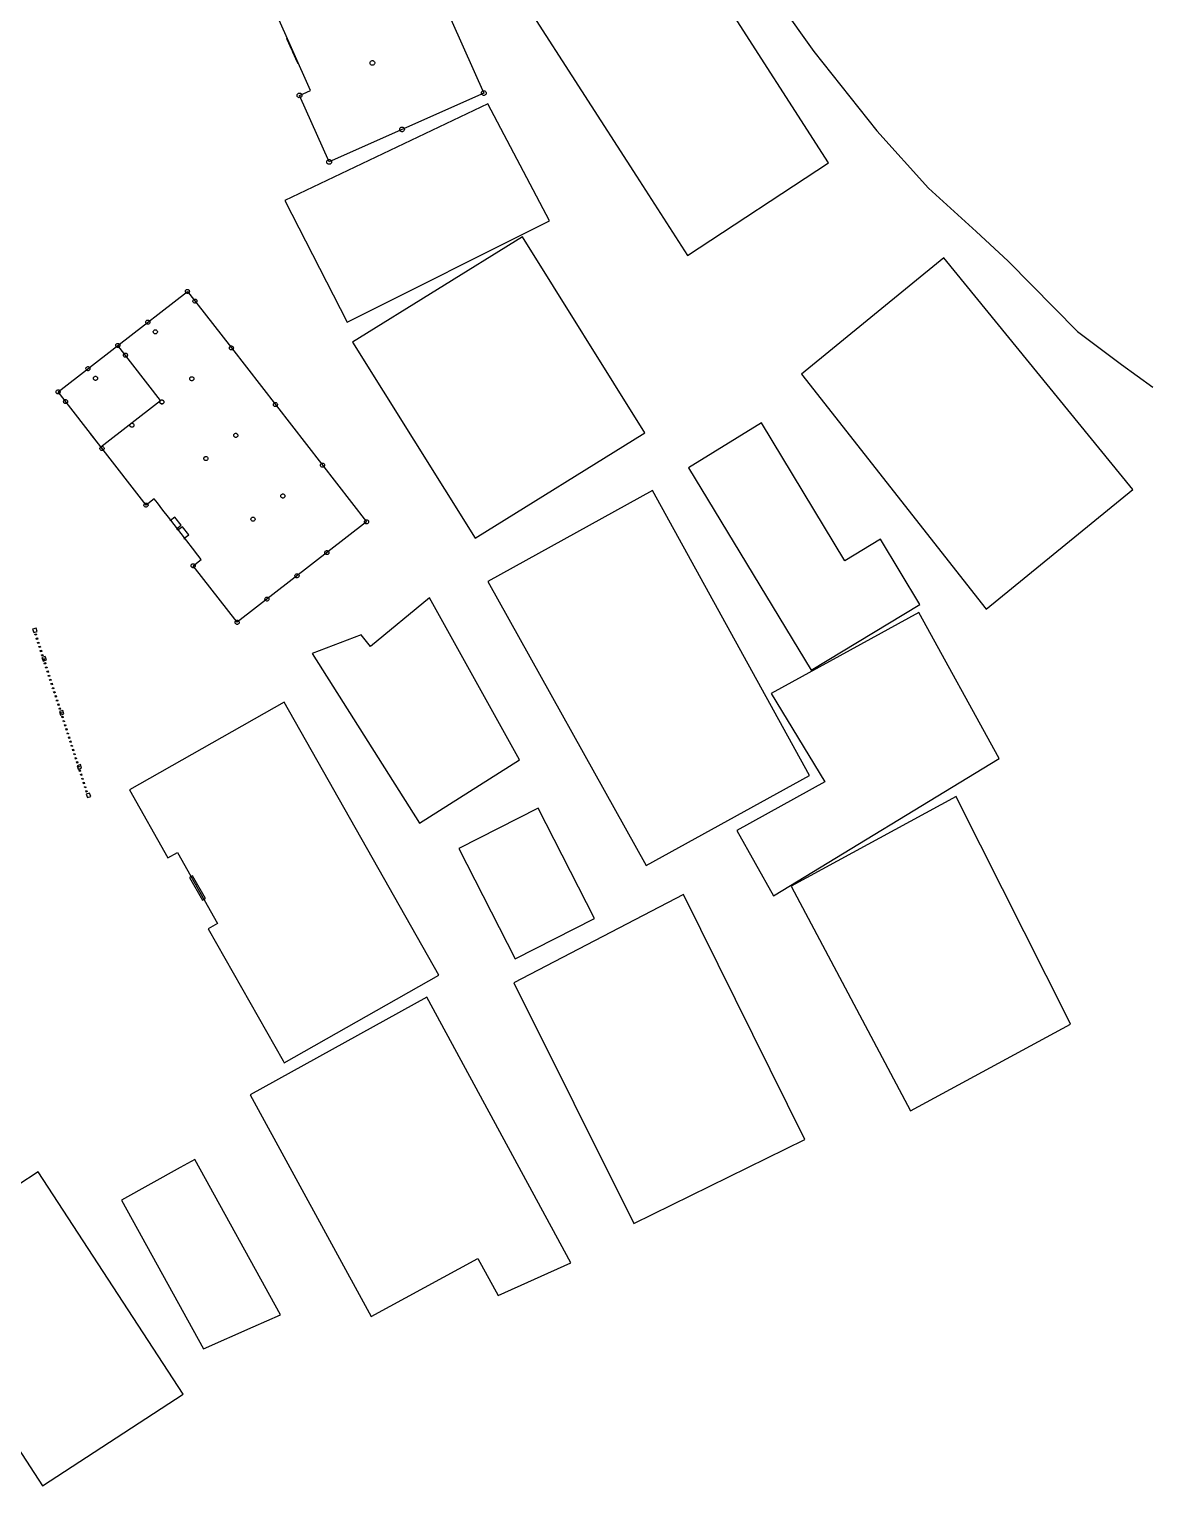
# Model space of a CAD drawing. Extents: x -42864 to 135053, y -26898 to 95700.
# Drawn here: x 17981 to 64616, y -16665 to 43804 of the extents above; entities that cross this region are included whole.
import ezdxf

# ---------------------------------------------------------------- set-up
doc = ezdxf.new("R2010")
doc.units = 0
doc.layers.add('SECTIONCUTEDGES', color=7, linetype='CONTINUOUS')

msp = doc.modelspace()

# ---------------------------------------------------------------- linework, layer by layer
at = {"layer": 'SECTIONCUTEDGES'}
for p, q in [((51157, 38252), (43082, 50802)), ((51157, 38252), (43082, 50802)), ((34152, 47203), (36849, 41151)), ((38624, 44790), (43188, 37697)), ((38624, 44790), (43188, 37697)), ((49131, 44855), (50551, 42875)), ((49131, 44855), (50551, 42875)), ((29660, 41259), (28194, 44549)), ((28694, 43378), (28674, 43422)), ((28889, 42940), (28694, 43378)), ((28909, 42896), (28889, 42940)), ((28928, 42852), (28909, 42896)), ((29124, 42413), (28928, 42852)), ((29143, 42370), (29124, 42413)), ((32127, 42411), (32134, 42436)), ((32127, 42411), (32134, 42436)), ((32128, 42386), (32127, 42411)), ((32128, 42386), (32127, 42411)), ((32135, 42362), (32128, 42386)), ((32135, 42362), (32128, 42386)), ((32134, 42436), (32147, 42458)), ((32134, 42436), (32147, 42458)), ((32148, 42341), (32135, 42362)), ((32148, 42341), (32135, 42362)), ((32147, 42458), (32165, 42477)), ((32147, 42458), (32165, 42477)), ((32166, 42324), (32148, 42341)), ((32166, 42324), (32148, 42341)), ((32165, 42477), (32187, 42491)), ((32165, 42477), (32187, 42491)), ((32187, 42491), (32212, 42498)), ((32187, 42491), (32212, 42498)), ((32212, 42498), (32238, 42499)), ((32212, 42498), (32238, 42499)), ((32238, 42499), (32263, 42494)), ((32238, 42499), (32263, 42494)), ((32263, 42494), (32286, 42482)), ((32263, 42494), (32286, 42482)), ((32288, 42329), (32265, 42315)), ((32288, 42329), (32265, 42315)), ((32286, 42482), (32305, 42465)), ((32286, 42482), (32305, 42465)), ((32306, 42347), (32288, 42329)), ((32306, 42347), (32288, 42329)), ((32305, 42465), (32318, 42444)), ((32305, 42465), (32318, 42444)), ((32319, 42370), (32306, 42347)), ((32319, 42370), (32306, 42347)), ((32318, 42444), (32325, 42420)), ((32318, 42444), (32325, 42420)), ((32325, 42394), (32319, 42370)), ((32325, 42394), (32319, 42370)), ((32325, 42420), (32325, 42394)), ((32325, 42420), (32325, 42394)), ((50551, 42875), (53162, 39584)), ((50551, 42875), (53162, 39584)), ((32189, 42312), (32166, 42324)), ((32189, 42312), (32166, 42324)), ((32214, 42306), (32189, 42312)), ((32214, 42306), (32189, 42312)), ((32240, 42308), (32214, 42306)), ((32240, 42308), (32214, 42306)), ((32265, 42315), (32240, 42308)), ((32265, 42315), (32240, 42308)), ((29122, 41111), (29140, 41129)), ((29122, 41111), (29140, 41129)), ((29140, 41129), (29162, 41143)), ((29140, 41129), (29162, 41143)), ((29162, 41143), (29187, 41151)), ((29162, 41143), (29187, 41151)), ((29187, 41151), (29213, 41152)), ((29187, 41151), (29213, 41152)), ((29201, 41055), (29660, 41259)), ((29213, 41152), (29238, 41146)), ((29213, 41152), (29238, 41146)), ((29238, 41146), (29261, 41134)), ((29238, 41146), (29261, 41134)), ((29261, 41134), (29280, 41117)), ((29261, 41134), (29280, 41117)), ((36849, 41151), (30432, 38292)), ((36750, 41159), (36756, 41184)), ((36750, 41159), (36756, 41184)), ((36750, 41134), (36750, 41159)), ((36750, 41134), (36750, 41159)), ((36757, 41110), (36750, 41134)), ((36757, 41110), (36750, 41134)), ((36756, 41184), (36769, 41206)), ((36756, 41184), (36769, 41206)), ((36769, 41206), (36787, 41225)), ((36769, 41206), (36787, 41225)), ((36787, 41225), (36810, 41239)), ((36787, 41225), (36810, 41239)), ((36810, 41239), (36835, 41246)), ((36810, 41239), (36835, 41246)), ((36835, 41246), (36861, 41247)), ((36835, 41246), (36861, 41247)), ((36861, 41247), (36886, 41242)), ((36861, 41247), (36886, 41242)), ((36886, 41242), (36908, 41230)), ((36886, 41242), (36908, 41230)), ((36908, 41230), (36927, 41213)), ((36908, 41230), (36927, 41213)), ((36927, 41213), (36940, 41192)), ((36927, 41213), (36940, 41192)), ((36940, 41192), (36947, 41168)), ((36940, 41192), (36947, 41168)), ((36948, 41142), (36941, 41118)), ((36948, 41142), (36941, 41118)), ((36947, 41168), (36948, 41142)), ((36947, 41168), (36948, 41142)), ((37015, 40705), (28597, 36687)), ((37015, 40705), (28597, 36687)), ((29102, 41064), (29109, 41088)), ((29102, 41064), (29109, 41088)), ((29103, 41038), (29102, 41064)), ((29103, 41038), (29102, 41064)), ((29110, 41014), (29103, 41038)), ((29110, 41014), (29103, 41038)), ((29109, 41088), (29122, 41111)), ((29109, 41088), (29122, 41111)), ((29123, 40993), (29110, 41014)), ((29123, 40993), (29110, 41014)), ((29141, 40976), (29123, 40993)), ((29141, 40976), (29123, 40993)), ((29164, 40964), (29141, 40976)), ((29164, 40964), (29141, 40976)), ((29189, 40959), (29164, 40964)), ((29189, 40959), (29164, 40964)), ((29215, 40960), (29189, 40959)), ((29215, 40960), (29189, 40959)), ((30432, 38292), (29201, 41055)), ((29240, 40968), (29215, 40960)), ((29240, 40968), (29215, 40960)), ((29263, 40981), (29240, 40968)), ((29263, 40981), (29240, 40968)), ((29281, 41000), (29263, 40981)), ((29281, 41000), (29263, 40981)), ((29280, 41117), (29293, 41096)), ((29280, 41117), (29293, 41096)), ((29294, 41022), (29281, 41000)), ((29294, 41022), (29281, 41000)), ((29293, 41096), (29300, 41072)), ((29293, 41096), (29300, 41072)), ((29300, 41047), (29294, 41022)), ((29300, 41047), (29294, 41022)), ((29300, 41072), (29300, 41047)), ((29300, 41072), (29300, 41047)), ((36770, 41089), (36757, 41110)), ((36770, 41089), (36757, 41110)), ((36789, 41072), (36770, 41089)), ((36789, 41072), (36770, 41089)), ((36811, 41060), (36789, 41072)), ((36811, 41060), (36789, 41072)), ((36837, 41054), (36811, 41060)), ((36837, 41054), (36811, 41060)), ((36863, 41056), (36837, 41054)), ((36863, 41056), (36837, 41054)), ((36888, 41063), (36863, 41056)), ((36888, 41063), (36863, 41056)), ((36910, 41077), (36888, 41063)), ((36910, 41077), (36888, 41063)), ((36928, 41095), (36910, 41077)), ((36928, 41095), (36910, 41077)), ((36941, 41118), (36928, 41095)), ((36941, 41118), (36928, 41095)), ((39575, 35840), (37015, 40705)), ((39575, 35840), (37015, 40705)), ((33358, 39648), (33365, 39673)), ((33358, 39648), (33365, 39673)), ((33358, 39623), (33358, 39648)), ((33358, 39623), (33358, 39648)), ((33365, 39599), (33358, 39623)), ((33365, 39599), (33358, 39623)), ((33365, 39673), (33377, 39695)), ((33365, 39673), (33377, 39695)), ((33379, 39578), (33365, 39599)), ((33379, 39578), (33365, 39599)), ((33377, 39695), (33396, 39714)), ((33377, 39695), (33396, 39714)), ((33397, 39561), (33379, 39578)), ((33397, 39561), (33379, 39578)), ((33396, 39714), (33418, 39728)), ((33396, 39714), (33418, 39728)), ((33420, 39549), (33397, 39561)), ((33420, 39549), (33397, 39561)), ((33418, 39728), (33443, 39735)), ((33418, 39728), (33443, 39735)), ((33445, 39544), (33420, 39549)), ((33445, 39544), (33420, 39549)), ((33443, 39735), (33469, 39736)), ((33443, 39735), (33469, 39736)), ((33471, 39545), (33445, 39544)), ((33471, 39545), (33445, 39544)), ((33469, 39736), (33494, 39731)), ((33469, 39736), (33494, 39731)), ((33496, 39552), (33471, 39545)), ((33496, 39552), (33471, 39545)), ((33494, 39731), (33517, 39719)), ((33494, 39731), (33517, 39719)), ((33519, 39566), (33496, 39552)), ((33519, 39566), (33496, 39552)), ((33517, 39719), (33535, 39702)), ((33517, 39719), (33535, 39702)), ((33537, 39584), (33519, 39566)), ((33537, 39584), (33519, 39566)), ((33535, 39702), (33549, 39681)), ((33535, 39702), (33549, 39681)), ((33550, 39607), (33537, 39584)), ((33550, 39607), (33537, 39584)), ((33549, 39681), (33556, 39657)), ((33549, 39681), (33556, 39657)), ((33556, 39631), (33550, 39607)), ((33556, 39631), (33550, 39607)), ((33556, 39657), (33556, 39631)), ((33556, 39657), (33556, 39631)), ((53162, 39584), (55312, 37209)), ((53162, 39584), (55312, 37209)), ((30333, 38301), (30340, 38325)), ((30333, 38301), (30340, 38325)), ((30333, 38276), (30333, 38301)), ((30333, 38276), (30333, 38301)), ((30340, 38251), (30333, 38276)), ((30340, 38251), (30333, 38276)), ((30340, 38325), (30352, 38348)), ((30340, 38325), (30352, 38348)), ((30354, 38230), (30340, 38251)), ((30354, 38230), (30340, 38251)), ((30352, 38348), (30371, 38366)), ((30352, 38348), (30371, 38366)), ((30372, 38213), (30354, 38230)), ((30372, 38213), (30354, 38230)), ((30371, 38366), (30393, 38380)), ((30371, 38366), (30393, 38380)), ((30395, 38201), (30372, 38213)), ((30395, 38201), (30372, 38213)), ((30393, 38380), (30418, 38388)), ((30393, 38380), (30418, 38388)), ((30420, 38196), (30395, 38201)), ((30420, 38196), (30395, 38201)), ((30418, 38388), (30444, 38389)), ((30418, 38388), (30444, 38389)), ((30446, 38197), (30420, 38196)), ((30446, 38197), (30420, 38196)), ((30444, 38389), (30469, 38383)), ((30444, 38389), (30469, 38383)), ((30471, 38205), (30446, 38197)), ((30471, 38205), (30446, 38197)), ((30469, 38383), (30492, 38372)), ((30469, 38383), (30492, 38372)), ((30494, 38218), (30471, 38205)), ((30494, 38218), (30471, 38205)), ((30492, 38372), (30511, 38354)), ((30492, 38372), (30511, 38354)), ((30512, 38237), (30494, 38218)), ((30512, 38237), (30494, 38218)), ((30511, 38354), (30524, 38333)), ((30511, 38354), (30524, 38333)), ((30525, 38259), (30512, 38237)), ((30525, 38259), (30512, 38237)), ((30524, 38333), (30531, 38309)), ((30524, 38333), (30531, 38309)), ((30531, 38284), (30525, 38259)), ((30531, 38284), (30525, 38259)), ((30531, 38309), (30531, 38284)), ((30531, 38309), (30531, 38284)), ((45305, 34406), (51157, 38252)), ((45305, 34406), (51157, 38252)), ((43188, 37697), (45305, 34406)), ((43188, 37697), (45305, 34406)), ((55312, 37209), (57281, 35400)), ((55312, 37209), (57281, 35400)), ((28597, 36687), (31178, 31643)), ((28597, 36687), (31178, 31643)), ((31178, 31643), (39575, 35840)), ((31178, 31643), (39575, 35840)), ((38456, 35184), (31403, 30810)), ((38456, 35184), (31403, 30810)), ((43539, 27043), (38456, 35184)), ((43539, 27043), (38456, 35184)), ((57281, 35400), (58618, 34171)), ((57281, 35400), (58618, 34171)), ((55944, 34308), (50033, 29483)), ((55944, 34308), (50033, 29483)), ((63790, 24697), (55944, 34308)), ((63790, 24697), (55944, 34308)), ((58618, 34171), (61485, 31258)), ((58618, 34171), (61485, 31258)), ((21663, 30676), (24550, 32918)), ((24465, 32929), (24471, 32950)), ((24465, 32907), (24465, 32929)), ((24471, 32885), (24465, 32907)), ((24471, 32950), (24482, 32969)), ((24482, 32866), (24471, 32885)), ((24482, 32969), (24497, 32985)), ((24498, 32850), (24482, 32866)), ((24497, 32985), (24517, 32996)), ((24517, 32839), (24498, 32850)), ((24517, 32996), (24538, 33002)), ((24539, 32834), (24517, 32839)), ((24538, 33002), (24560, 33003)), ((24561, 32834), (24539, 32834)), ((24550, 32918), (26375, 30569)), ((24560, 33003), (24582, 32997)), ((24583, 32840), (24561, 32834)), ((24582, 32997), (24601, 32986)), ((24602, 32851), (24583, 32840)), ((24601, 32986), (24617, 32970)), ((24617, 32867), (24602, 32851)), ((24617, 32970), (24628, 32951)), ((24628, 32886), (24617, 32867)), ((24628, 32951), (24634, 32930)), ((24634, 32908), (24628, 32886)), ((24634, 32930), (24634, 32908)), ((24778, 32526), (24784, 32547)), ((24778, 32504), (24778, 32526)), ((24784, 32482), (24778, 32504)), ((24784, 32547), (24795, 32567)), ((24795, 32463), (24784, 32482)), ((24795, 32567), (24810, 32583)), ((24811, 32448), (24795, 32463)), ((24810, 32583), (24829, 32594)), ((24830, 32437), (24811, 32448)), ((24829, 32594), (24851, 32600)), ((24852, 32431), (24830, 32437)), ((24851, 32600), (24873, 32600)), ((24874, 32431), (24852, 32431)), ((24873, 32600), (24894, 32594)), ((24895, 32437), (24874, 32431)), ((24894, 32594), (24914, 32583)), ((24915, 32448), (24895, 32437)), ((24914, 32583), (24930, 32568)), ((24930, 32464), (24915, 32448)), ((24930, 32568), (24941, 32548)), ((24941, 32483), (24930, 32464)), ((24941, 32548), (24947, 32527)), ((24947, 32505), (24941, 32483)), ((24947, 32527), (24947, 32505)), ((22821, 31651), (22826, 31672)), ((22821, 31629), (22821, 31651)), ((22827, 31607), (22821, 31629)), ((22826, 31672), (22837, 31692)), ((22838, 31588), (22827, 31607)), ((22837, 31692), (22853, 31708)), ((22854, 31573), (22838, 31588)), ((22853, 31708), (22872, 31719)), ((22873, 31562), (22854, 31573)), ((22872, 31719), (22893, 31725)), ((22895, 31556), (22873, 31562)), ((22893, 31725), (22916, 31725)), ((22917, 31556), (22895, 31556)), ((22916, 31725), (22937, 31719)), ((22938, 31562), (22917, 31556)), ((22937, 31719), (22956, 31708)), ((22957, 31573), (22938, 31562)), ((22956, 31708), (22972, 31693)), ((22973, 31589), (22957, 31573)), ((22972, 31693), (22983, 31673)), ((22984, 31608), (22973, 31589)), ((22983, 31673), (22989, 31652)), ((22989, 31630), (22984, 31608)), ((22989, 31652), (22989, 31630)), ((23134, 31248), (23139, 31270)), ((23134, 31226), (23134, 31248)), ((23140, 31205), (23134, 31226)), ((23139, 31270), (23150, 31289)), ((23151, 31186), (23140, 31205)), ((23150, 31289), (23166, 31305)), ((23167, 31170), (23151, 31186)), ((23166, 31305), (23185, 31316)), ((23186, 31159), (23167, 31170)), ((23185, 31316), (23206, 31322)), ((23207, 31153), (23186, 31159)), ((23206, 31322), (23229, 31322)), ((23230, 31153), (23207, 31153)), ((23229, 31322), (23250, 31316)), ((23251, 31159), (23230, 31153)), ((23250, 31316), (23269, 31305)), ((23270, 31171), (23251, 31159)), ((23269, 31305), (23285, 31290)), ((23286, 31186), (23270, 31171)), ((23285, 31290), (23296, 31271)), ((23297, 31206), (23286, 31186)), ((23296, 31271), (23302, 31249)), ((23302, 31227), (23297, 31206)), ((23302, 31249), (23302, 31227)), ((61485, 31258), (63316, 29885)), ((61485, 31258), (63316, 29885)), ((19180, 28746), (21663, 30676)), ((21579, 30686), (21585, 30708)), ((21579, 30664), (21579, 30686)), ((21585, 30643), (21579, 30664)), ((21585, 30708), (21596, 30727)), ((21596, 30623), (21585, 30643)), ((21596, 30727), (21611, 30743)), ((21612, 30608), (21596, 30623)), ((21611, 30743), (21630, 30754)), ((21631, 30597), (21612, 30608)), ((21630, 30754), (21652, 30760)), ((21653, 30591), (21631, 30597)), ((21652, 30760), (21674, 30760)), ((21675, 30591), (21653, 30591)), ((23437, 28393), (21663, 30676)), ((21674, 30760), (21695, 30754)), ((21696, 30597), (21675, 30591)), ((21695, 30754), (21715, 30743)), ((21716, 30608), (21696, 30597)), ((21715, 30743), (21731, 30728)), ((21731, 30624), (21716, 30608)), ((21731, 30728), (21742, 30709)), ((21742, 30644), (21731, 30624)), ((21742, 30709), (21748, 30687)), ((21748, 30665), (21742, 30644)), ((21748, 30687), (21748, 30665)), ((21892, 30283), (21898, 30305)), ((21892, 30261), (21892, 30283)), ((21898, 30240), (21892, 30261)), ((21898, 30305), (21909, 30324)), ((21909, 30221), (21898, 30240)), ((21909, 30324), (21924, 30340)), ((21924, 30340), (21943, 30351)), ((21943, 30351), (21965, 30357)), ((21965, 30357), (21987, 30357)), ((21987, 30357), (22008, 30352)), ((22008, 30352), (22028, 30341)), ((22028, 30341), (22043, 30325)), ((22043, 30325), (22055, 30306)), ((22055, 30241), (22044, 30222)), ((22055, 30306), (22061, 30284)), ((22061, 30262), (22055, 30241)), ((22061, 30284), (22061, 30262)), ((26291, 30580), (26296, 30601)), ((26291, 30580), (26296, 30601)), ((26291, 30557), (26291, 30580)), ((26291, 30557), (26291, 30580)), ((26297, 30536), (26291, 30557)), ((26297, 30536), (26291, 30557)), ((26296, 30601), (26307, 30620)), ((26296, 30601), (26307, 30620)), ((26308, 30517), (26297, 30536)), ((26308, 30517), (26297, 30536)), ((26307, 30620), (26323, 30636)), ((26307, 30620), (26323, 30636)), ((26324, 30501), (26308, 30517)), ((26324, 30501), (26308, 30517)), ((26323, 30636), (26342, 30647)), ((26323, 30636), (26342, 30647)), ((26343, 30490), (26324, 30501)), ((26343, 30490), (26324, 30501)), ((26342, 30647), (26363, 30653)), ((26342, 30647), (26363, 30653)), ((26364, 30485), (26343, 30490)), ((26364, 30485), (26343, 30490)), ((26363, 30653), (26385, 30653)), ((26363, 30653), (26385, 30653)), ((26386, 30485), (26364, 30485)), ((26386, 30485), (26364, 30485)), ((26375, 30569), (31981, 23354)), ((26385, 30653), (26407, 30648)), ((26385, 30653), (26407, 30648)), ((26408, 30491), (26386, 30485)), ((26408, 30491), (26386, 30485)), ((26407, 30648), (26426, 30637)), ((26407, 30648), (26426, 30637)), ((26427, 30502), (26408, 30491)), ((26427, 30502), (26408, 30491)), ((26426, 30637), (26442, 30621)), ((26426, 30637), (26442, 30621)), ((26443, 30518), (26427, 30502)), ((26443, 30518), (26427, 30502)), ((26442, 30621), (26453, 30602)), ((26442, 30621), (26453, 30602)), ((26454, 30537), (26443, 30518)), ((26454, 30537), (26443, 30518)), ((26453, 30602), (26459, 30581)), ((26453, 30602), (26459, 30581)), ((26459, 30558), (26454, 30537)), ((26459, 30558), (26454, 30537)), ((26459, 30581), (26459, 30558)), ((26459, 30581), (26459, 30558)), ((31403, 30810), (36486, 22669)), ((31403, 30810), (36486, 22669)), ((20337, 29721), (20343, 29743)), ((20337, 29699), (20337, 29721)), ((20343, 29678), (20337, 29699)), ((20343, 29743), (20354, 29762)), ((20355, 29659), (20343, 29678)), ((20354, 29762), (20370, 29778)), ((20370, 29643), (20355, 29659)), ((20370, 29778), (20389, 29789)), ((20390, 29632), (20370, 29643)), ((20389, 29789), (20410, 29795)), ((20411, 29626), (20390, 29632)), ((20410, 29795), (20432, 29795)), ((20432, 29795), (20454, 29789)), ((20455, 29632), (20433, 29627)), ((20454, 29789), (20473, 29778)), ((20474, 29644), (20455, 29632)), ((20473, 29778), (20489, 29763)), ((20489, 29659), (20474, 29644)), ((20489, 29763), (20500, 29744)), ((20500, 29679), (20489, 29659)), ((20500, 29744), (20506, 29722)), ((20506, 29700), (20500, 29679)), ((20506, 29722), (20506, 29700)), ((21925, 30205), (21909, 30221)), ((21944, 30194), (21925, 30205)), ((21966, 30188), (21944, 30194)), ((21988, 30189), (21966, 30188)), ((22009, 30195), (21988, 30189)), ((22028, 30206), (22009, 30195)), ((22044, 30222), (22028, 30206)), ((63316, 29885), (64616, 28942)), ((63316, 29885), (64616, 28942)), ((20433, 29627), (20411, 29626)), ((20650, 29319), (20656, 29340)), ((20650, 29296), (20650, 29319)), ((20656, 29275), (20650, 29296)), ((20656, 29340), (20667, 29359)), ((20667, 29256), (20656, 29275)), ((20667, 29359), (20682, 29375)), ((20683, 29240), (20667, 29256)), ((20682, 29375), (20702, 29386)), ((20703, 29229), (20683, 29240)), ((20702, 29386), (20723, 29392)), ((20724, 29224), (20703, 29229)), ((20723, 29392), (20745, 29392)), ((20746, 29224), (20724, 29224)), ((20745, 29392), (20767, 29387)), ((20768, 29230), (20746, 29224)), ((20767, 29387), (20786, 29376)), ((20787, 29241), (20768, 29230)), ((20786, 29376), (20802, 29360)), ((20802, 29257), (20787, 29241)), ((20802, 29360), (20813, 29341)), ((20813, 29276), (20802, 29257)), ((20813, 29341), (20819, 29320)), ((20819, 29297), (20813, 29276)), ((20819, 29320), (20819, 29297)), ((24646, 29302), (24652, 29323)), ((24646, 29302), (24652, 29323)), ((24646, 29280), (24646, 29302)), ((24646, 29280), (24646, 29302)), ((24652, 29258), (24646, 29280)), ((24652, 29258), (24646, 29280)), ((24652, 29323), (24663, 29343)), ((24652, 29323), (24663, 29343)), ((24663, 29239), (24652, 29258)), ((24663, 29239), (24652, 29258)), ((24663, 29343), (24678, 29358)), ((24663, 29343), (24678, 29358)), ((24679, 29223), (24663, 29239)), ((24679, 29223), (24663, 29239)), ((24678, 29358), (24697, 29370)), ((24678, 29358), (24697, 29370)), ((24698, 29212), (24679, 29223)), ((24698, 29212), (24679, 29223)), ((24697, 29370), (24719, 29375)), ((24697, 29370), (24719, 29375)), ((24720, 29207), (24698, 29212)), ((24720, 29207), (24698, 29212)), ((24719, 29375), (24741, 29376)), ((24719, 29375), (24741, 29376)), ((24742, 29207), (24720, 29207)), ((24742, 29207), (24720, 29207)), ((24741, 29376), (24763, 29370)), ((24741, 29376), (24763, 29370)), ((24763, 29213), (24742, 29207)), ((24763, 29213), (24742, 29207)), ((24763, 29370), (24782, 29359)), ((24763, 29370), (24782, 29359)), ((24783, 29224), (24763, 29213)), ((24783, 29224), (24763, 29213)), ((24782, 29359), (24798, 29343)), ((24782, 29359), (24798, 29343)), ((24798, 29240), (24783, 29224)), ((24798, 29240), (24783, 29224)), ((24798, 29343), (24809, 29324)), ((24798, 29343), (24809, 29324)), ((24809, 29259), (24798, 29240)), ((24809, 29259), (24798, 29240)), ((24809, 29324), (24815, 29303)), ((24809, 29324), (24815, 29303)), ((24815, 29281), (24809, 29259)), ((24815, 29281), (24809, 29259)), ((24815, 29303), (24815, 29281)), ((24815, 29303), (24815, 29281)), ((50033, 29483), (57695, 19722)), ((50033, 29483), (57695, 19722)), ((19096, 28756), (19101, 28778)), ((19096, 28734), (19096, 28756)), ((19102, 28713), (19096, 28734)), ((19101, 28778), (19112, 28797)), ((19113, 28694), (19102, 28713)), ((19112, 28797), (19128, 28813)), ((19129, 28678), (19113, 28694)), ((19128, 28813), (19147, 28824)), ((19148, 28667), (19129, 28678)), ((19147, 28824), (19168, 28830)), ((19169, 28662), (19148, 28667)), ((19168, 28830), (19191, 28830)), ((19192, 28662), (19169, 28662)), ((20953, 26464), (19180, 28746)), ((19191, 28830), (19212, 28825)), ((19213, 28668), (19192, 28662)), ((19212, 28825), (19231, 28814)), ((19232, 28679), (19213, 28668)), ((19231, 28814), (19247, 28798)), ((19248, 28695), (19232, 28679)), ((19247, 28798), (19258, 28779)), ((19259, 28714), (19248, 28695)), ((19258, 28779), (19264, 28757)), ((19264, 28735), (19259, 28714)), ((19264, 28757), (19264, 28735)), ((19441, 28410), (19460, 28421)), ((19460, 28421), (19481, 28427)), ((19481, 28427), (19503, 28427)), ((19503, 28427), (19525, 28422)), ((19525, 28422), (19544, 28411)), ((19409, 28354), (19414, 28375)), ((19409, 28332), (19409, 28354)), ((19415, 28310), (19409, 28332)), ((19414, 28375), (19425, 28394)), ((19426, 28291), (19415, 28310)), ((19425, 28394), (19441, 28410)), ((19442, 28275), (19426, 28291)), ((19461, 28264), (19442, 28275)), ((19482, 28259), (19461, 28264)), ((19504, 28259), (19482, 28259)), ((19526, 28265), (19504, 28259)), ((19545, 28276), (19526, 28265)), ((19544, 28411), (19560, 28395)), ((19561, 28292), (19545, 28276)), ((19560, 28395), (19571, 28376)), ((19572, 28311), (19561, 28292)), ((19571, 28376), (19577, 28355)), ((19577, 28333), (19572, 28311)), ((19577, 28355), (19577, 28333)), ((20953, 26464), (23437, 28393)), ((23404, 28337), (23410, 28358)), ((23405, 28315), (23404, 28337)), ((23410, 28293), (23405, 28315)), ((23407, 28339), (23412, 28360)), ((23407, 28317), (23407, 28339)), ((23413, 28295), (23407, 28317)), ((23410, 28358), (23421, 28378)), ((23422, 28274), (23410, 28293)), ((23412, 28360), (23423, 28379)), ((23424, 28276), (23413, 28295)), ((23421, 28378), (23437, 28393)), ((23437, 28259), (23422, 28274)), ((23423, 28379), (23439, 28395)), ((23440, 28260), (23424, 28276)), ((23437, 28393), (23456, 28405)), ((23457, 28248), (23437, 28259)), ((23439, 28395), (23458, 28406)), ((23459, 28249), (23440, 28260)), ((23456, 28405), (23477, 28411)), ((23478, 28242), (23457, 28248)), ((23458, 28406), (23479, 28412)), ((23480, 28244), (23459, 28249)), ((23477, 28411), (23499, 28411)), ((23500, 28242), (23478, 28242)), ((23479, 28412), (23502, 28412)), ((23503, 28244), (23480, 28244)), ((23499, 28411), (23521, 28405)), ((23522, 28248), (23500, 28242)), ((23502, 28412), (23523, 28407)), ((23524, 28250), (23503, 28244)), ((23521, 28405), (23540, 28394)), ((23541, 28259), (23522, 28248)), ((23523, 28407), (23542, 28396)), ((23543, 28261), (23524, 28250)), ((23540, 28394), (23556, 28379)), ((23557, 28275), (23541, 28259)), ((23542, 28396), (23558, 28380)), ((23559, 28277), (23543, 28261)), ((23556, 28379), (23567, 28359)), ((23567, 28294), (23557, 28275)), ((23558, 28380), (23569, 28361)), ((23570, 28296), (23559, 28277)), ((23567, 28359), (23573, 28338)), ((23573, 28316), (23567, 28294)), ((23569, 28361), (23575, 28340)), ((23575, 28318), (23570, 28296)), ((23573, 28338), (23573, 28316)), ((23575, 28340), (23575, 28318)), ((28116, 28230), (28122, 28252)), ((28116, 28208), (28116, 28230)), ((28122, 28187), (28116, 28208)), ((28122, 28252), (28133, 28271)), ((28133, 28168), (28122, 28187)), ((28133, 28271), (28148, 28287)), ((28149, 28152), (28133, 28168)), ((28148, 28287), (28167, 28298)), ((28168, 28141), (28149, 28152)), ((28167, 28298), (28189, 28304)), ((28190, 28135), (28168, 28141)), ((28189, 28304), (28211, 28304)), ((28212, 28136), (28190, 28135)), ((28211, 28304), (28232, 28299)), ((28233, 28141), (28212, 28136)), ((28232, 28299), (28252, 28288)), ((28252, 28153), (28233, 28141)), ((28252, 28288), (28267, 28272)), ((28268, 28168), (28252, 28153)), ((28267, 28272), (28279, 28253)), ((28279, 28188), (28268, 28168)), ((28279, 28253), (28284, 28231)), ((28285, 28209), (28279, 28188)), ((28284, 28231), (28285, 28209)), ((22163, 27372), (22168, 27394)), ((22163, 27372), (22168, 27394)), ((22163, 27350), (22163, 27372)), ((22163, 27350), (22163, 27372)), ((22169, 27329), (22163, 27350)), ((22169, 27329), (22163, 27350)), ((22168, 27394), (22179, 27413)), ((22168, 27394), (22179, 27413)), ((22180, 27309), (22169, 27329)), ((22180, 27309), (22169, 27329)), ((22179, 27413), (22195, 27429)), ((22179, 27413), (22195, 27429)), ((22196, 27294), (22180, 27309)), ((22196, 27294), (22180, 27309)), ((22195, 27429), (22214, 27440)), ((22195, 27429), (22214, 27440)), ((22215, 27283), (22196, 27294)), ((22215, 27283), (22196, 27294)), ((22214, 27440), (22235, 27446)), ((22214, 27440), (22235, 27446)), ((22236, 27277), (22215, 27283)), ((22236, 27277), (22215, 27283)), ((22235, 27446), (22258, 27446)), ((22235, 27446), (22258, 27446)), ((22259, 27277), (22236, 27277)), ((22259, 27277), (22236, 27277)), ((22258, 27446), (22279, 27440)), ((22258, 27446), (22279, 27440)), ((22280, 27283), (22259, 27277)), ((22280, 27283), (22259, 27277)), ((22279, 27440), (22298, 27429)), ((22279, 27440), (22298, 27429)), ((22299, 27294), (22280, 27283)), ((22299, 27294), (22280, 27283)), ((22298, 27429), (22314, 27414)), ((22298, 27429), (22314, 27414)), ((22315, 27310), (22299, 27294)), ((22315, 27310), (22299, 27294)), ((22314, 27414), (22325, 27395)), ((22314, 27414), (22325, 27395)), ((22326, 27329), (22315, 27310)), ((22326, 27329), (22315, 27310)), ((22325, 27395), (22331, 27373)), ((22325, 27395), (22331, 27373)), ((22331, 27351), (22326, 27329)), ((22331, 27351), (22326, 27329)), ((22331, 27373), (22331, 27351)), ((22331, 27373), (22331, 27351)), ((48372, 27463), (45351, 25598)), ((48372, 27463), (45351, 25598)), ((51836, 21737), (48372, 27463)), ((51836, 21737), (48372, 27463)), ((20543, 26992), (20517, 27025)), ((20908, 26522), (20543, 26992)), ((26472, 26953), (26477, 26974)), ((26472, 26930), (26472, 26953)), ((26478, 26909), (26472, 26930)), ((26477, 26974), (26488, 26993)), ((26489, 26890), (26478, 26909)), ((26488, 26993), (26504, 27009)), ((26505, 26874), (26489, 26890)), ((26504, 27009), (26523, 27020)), ((26524, 26863), (26505, 26874)), ((26523, 27020), (26544, 27026)), ((26545, 26858), (26524, 26863)), ((26544, 27026), (26566, 27026)), ((26567, 26858), (26545, 26858)), ((26566, 27026), (26588, 27021)), ((26589, 26864), (26567, 26858)), ((26588, 27021), (26607, 27010)), ((26608, 26875), (26589, 26864)), ((26607, 27010), (26623, 26994)), ((26624, 26891), (26608, 26875)), ((26623, 26994), (26634, 26975)), ((26635, 26910), (26624, 26891)), ((26634, 26975), (26640, 26954)), ((26640, 26931), (26635, 26910)), ((26640, 26954), (26640, 26931)), ((36486, 22669), (43539, 27043)), ((36486, 22669), (43539, 27043)), ((20934, 26488), (20908, 26522)), ((20921, 26407), (20927, 26429)), ((20921, 26385), (20921, 26407)), ((20927, 26364), (20921, 26385)), ((20927, 26429), (20938, 26448)), ((20938, 26345), (20927, 26364)), ((20938, 26448), (20953, 26464)), ((20954, 26329), (20938, 26345)), ((20953, 26464), (20972, 26475)), ((22831, 24048), (20953, 26464)), ((20973, 26318), (20954, 26329)), ((20972, 26475), (20994, 26481)), ((20995, 26312), (20973, 26318)), ((20994, 26481), (21016, 26481)), ((21017, 26312), (20995, 26312)), ((21016, 26481), (21037, 26475)), ((21038, 26318), (21017, 26312)), ((21037, 26475), (21057, 26464)), ((21058, 26330), (21038, 26318)), ((21057, 26464), (21072, 26449)), ((21073, 26345), (21058, 26330)), ((21072, 26449), (21084, 26430)), ((21084, 26365), (21073, 26345)), ((21084, 26430), (21090, 26408)), ((21090, 26386), (21084, 26365)), ((21090, 26408), (21090, 26386)), ((25232, 25990), (25238, 26011)), ((25238, 26011), (25249, 26030)), ((25249, 26030), (25264, 26046)), ((25264, 26046), (25283, 26057)), ((25283, 26057), (25305, 26063)), ((25305, 26063), (25327, 26063)), ((25327, 26063), (25348, 26058)), ((25348, 26058), (25368, 26047)), ((25368, 26047), (25384, 26031)), ((25384, 26031), (25395, 26012)), ((25395, 26012), (25401, 25991)), ((25232, 25967), (25232, 25990)), ((25238, 25946), (25232, 25967)), ((25249, 25927), (25238, 25946)), ((25265, 25911), (25249, 25927)), ((25284, 25900), (25265, 25911)), ((25306, 25895), (25284, 25900)), ((25328, 25895), (25306, 25895)), ((25349, 25901), (25328, 25895)), ((25369, 25912), (25349, 25901)), ((25384, 25928), (25369, 25912)), ((25395, 25947), (25384, 25928)), ((25401, 25968), (25395, 25947)), ((25401, 25991), (25401, 25968)), ((30072, 25713), (30077, 25735)), ((30072, 25691), (30072, 25713)), ((30078, 25670), (30072, 25691)), ((30077, 25735), (30088, 25754)), ((30089, 25651), (30078, 25670)), ((30088, 25754), (30104, 25770)), ((30105, 25635), (30089, 25651)), ((30104, 25770), (30123, 25781)), ((30124, 25624), (30105, 25635)), ((30123, 25781), (30144, 25787)), ((30145, 25619), (30124, 25624)), ((30144, 25787), (30167, 25787)), ((30168, 25619), (30145, 25619)), ((30167, 25787), (30188, 25782)), ((30189, 25625), (30168, 25619)), ((30188, 25782), (30207, 25771)), ((30208, 25636), (30189, 25625)), ((30207, 25771), (30223, 25755)), ((30224, 25652), (30208, 25636)), ((30223, 25755), (30234, 25736)), ((30235, 25671), (30224, 25652)), ((30234, 25736), (30240, 25714)), ((30240, 25692), (30235, 25671)), ((30240, 25714), (30240, 25692)), ((45351, 25598), (50433, 17196)), ((45351, 25598), (50433, 17196)), ((23166, 24308), (22831, 24048)), ((23302, 24134), (23166, 24308)), ((28427, 24436), (28433, 24457)), ((28427, 24413), (28427, 24436)), ((28433, 24392), (28427, 24413)), ((28433, 24457), (28444, 24476)), ((28444, 24373), (28433, 24392)), ((28444, 24476), (28459, 24492)), ((28460, 24357), (28444, 24373)), ((28459, 24492), (28479, 24503)), ((28480, 24346), (28460, 24357)), ((28479, 24503), (28500, 24509)), ((28501, 24341), (28480, 24346)), ((28500, 24509), (28522, 24509)), ((28523, 24341), (28501, 24341)), ((28522, 24509), (28544, 24504)), ((28545, 24347), (28523, 24341)), ((28544, 24504), (28563, 24493)), ((28564, 24358), (28545, 24347)), ((28563, 24493), (28579, 24477)), ((28579, 24374), (28564, 24358)), ((28579, 24477), (28590, 24458)), ((28590, 24393), (28579, 24374)), ((28590, 24458), (28596, 24437)), ((28596, 24414), (28590, 24393)), ((28596, 24437), (28596, 24414)), ((43852, 24646), (37016, 20882)), ((43852, 24646), (37016, 20882)), ((50363, 12821), (43852, 24646)), ((50363, 12821), (43852, 24646)), ((57695, 19722), (63790, 24697)), ((57695, 19722), (63790, 24697)), ((22746, 24058), (22752, 24080)), ((22747, 24036), (22746, 24058)), ((22752, 24015), (22747, 24036)), ((22752, 24080), (22763, 24099)), ((22764, 23995), (22752, 24015)), ((22763, 24099), (22779, 24115)), ((22779, 23980), (22764, 23995)), ((22779, 24115), (22798, 24126)), ((22799, 23969), (22779, 23980)), ((22798, 24126), (22819, 24132)), ((22820, 23963), (22799, 23969)), ((22819, 24132), (22841, 24132)), ((22842, 23963), (22820, 23963)), ((22841, 24132), (22863, 24126)), ((22864, 23969), (22842, 23963)), ((22863, 24126), (22882, 24115)), ((22883, 23980), (22864, 23969)), ((22882, 24115), (22898, 24100)), ((22898, 23996), (22883, 23980)), ((22898, 24100), (22909, 24081)), ((22909, 24015), (22898, 23996)), ((22909, 24081), (22915, 24059)), ((22915, 24037), (22909, 24015)), ((22915, 24059), (22915, 24037)), ((23532, 23838), (23302, 24134)), ((23762, 23542), (23532, 23838)), ((24527, 22558), (23762, 23542)), ((23818, 23442), (23831, 23453)), ((23844, 23409), (23818, 23442)), ((24029, 23552), (23844, 23409)), ((24290, 23217), (24029, 23552)), ((24105, 23073), (24290, 23217)), ((24131, 23039), (24105, 23073)), ((24131, 23039), (24144, 23050)), ((24157, 23006), (24131, 23039)), ((24144, 23050), (24170, 23016)), ((24342, 23150), (24157, 23006)), ((24603, 22814), (24342, 23150)), ((31981, 23354), (26612, 19181)), ((27188, 23473), (27193, 23494)), ((27188, 23450), (27188, 23473)), ((27194, 23429), (27188, 23450)), ((27193, 23494), (27204, 23513)), ((27205, 23410), (27194, 23429)), ((27204, 23513), (27220, 23529)), ((27221, 23394), (27205, 23410)), ((27220, 23529), (27239, 23540)), ((27240, 23383), (27221, 23394)), ((27239, 23540), (27261, 23546)), ((27262, 23378), (27240, 23383)), ((27261, 23546), (27283, 23546)), ((27284, 23378), (27262, 23378)), ((27283, 23546), (27304, 23541)), ((27305, 23384), (27284, 23378)), ((27304, 23541), (27324, 23530)), ((27324, 23395), (27305, 23384)), ((27324, 23530), (27339, 23514)), ((27340, 23411), (27324, 23395)), ((27339, 23514), (27351, 23495)), ((27351, 23430), (27340, 23411)), ((27351, 23495), (27356, 23474)), ((27357, 23451), (27351, 23430)), ((27356, 23474), (27357, 23451)), ((31897, 23364), (31903, 23386)), ((31897, 23342), (31897, 23364)), ((31903, 23321), (31897, 23342)), ((31903, 23386), (31914, 23405)), ((31914, 23302), (31903, 23321)), ((31914, 23405), (31929, 23421)), ((31930, 23286), (31914, 23302)), ((31929, 23421), (31948, 23432)), ((31949, 23275), (31930, 23286)), ((31948, 23432), (31970, 23438)), ((31971, 23269), (31949, 23275)), ((31970, 23438), (31992, 23438)), ((31993, 23269), (31971, 23269)), ((31992, 23438), (32013, 23432)), ((32014, 23275), (31993, 23269)), ((32013, 23432), (32033, 23421)), ((32034, 23287), (32014, 23275)), ((32033, 23421), (32049, 23406)), ((32049, 23302), (32034, 23287)), ((32049, 23406), (32060, 23387)), ((32060, 23322), (32049, 23302)), ((32060, 23387), (32066, 23365)), ((32066, 23343), (32060, 23322)), ((32066, 23365), (32066, 23343)), ((24418, 22670), (24603, 22814)), ((24444, 22637), (24418, 22670)), ((24431, 22681), (24457, 22647)), ((24457, 22647), (24444, 22637)), ((24756, 22262), (24527, 22558)), ((53312, 22630), (51836, 21737)), ((53312, 22630), (51836, 21737)), ((54947, 19926), (53312, 22630)), ((54947, 19926), (53312, 22630)), ((24986, 21966), (24756, 22262)), ((24786, 21531), (25122, 21791)), ((25122, 21791), (24986, 21966)), ((30253, 22086), (30258, 22108)), ((30253, 22064), (30253, 22086)), ((30259, 22043), (30253, 22064)), ((30258, 22108), (30269, 22127)), ((30270, 22024), (30259, 22043)), ((30269, 22127), (30285, 22143)), ((30286, 22008), (30270, 22024)), ((30285, 22143), (30304, 22154)), ((30305, 21997), (30286, 22008)), ((30304, 22154), (30325, 22160)), ((30326, 21992), (30305, 21997)), ((30325, 22160), (30348, 22160)), ((30349, 21992), (30326, 21992)), ((30348, 22160), (30369, 22155)), ((30370, 21998), (30349, 21992)), ((30369, 22155), (30388, 22144)), ((30389, 22009), (30370, 21998)), ((30388, 22144), (30404, 22128)), ((30405, 22025), (30389, 22009)), ((30404, 22128), (30415, 22109)), ((30416, 22044), (30405, 22025)), ((30415, 22109), (30421, 22088)), ((30421, 22065), (30416, 22044)), ((30421, 22088), (30421, 22065)), ((24702, 21541), (24708, 21563)), ((24702, 21519), (24702, 21541)), ((24708, 21498), (24702, 21519)), ((24708, 21563), (24719, 21582)), ((24719, 21478), (24708, 21498)), ((24719, 21582), (24734, 21598)), ((24735, 21463), (24719, 21478)), ((24734, 21598), (24753, 21609)), ((24754, 21452), (24735, 21463)), ((24753, 21609), (24775, 21615)), ((24776, 21446), (24754, 21452)), ((24775, 21615), (24797, 21615)), ((24798, 21446), (24776, 21446)), ((26612, 19181), (24786, 21531)), ((24797, 21615), (24819, 21609)), ((24819, 21452), (24798, 21446)), ((24819, 21609), (24838, 21598)), ((24839, 21463), (24819, 21452)), ((24838, 21598), (24854, 21583)), ((24854, 21479), (24839, 21463)), ((24854, 21583), (24865, 21564)), ((24865, 21498), (24854, 21479)), ((24865, 21564), (24871, 21542)), ((24871, 21520), (24865, 21498)), ((24871, 21542), (24871, 21520)), ((29019, 21145), (29030, 21164)), ((29030, 21164), (29045, 21180)), ((29045, 21180), (29065, 21191)), ((29065, 21191), (29086, 21197)), ((29086, 21197), (29108, 21197)), ((29108, 21197), (29130, 21192)), ((29130, 21192), (29149, 21181)), ((29149, 21181), (29165, 21165)), ((29165, 21165), (29176, 21146)), ((29013, 21123), (29019, 21145)), ((29013, 21101), (29013, 21123)), ((29019, 21080), (29013, 21101)), ((29030, 21061), (29019, 21080)), ((29046, 21045), (29030, 21061)), ((29066, 21034), (29046, 21045)), ((29087, 21028), (29066, 21034)), ((29109, 21029), (29087, 21028)), ((29131, 21035), (29109, 21029)), ((29150, 21046), (29131, 21035)), ((29165, 21062), (29150, 21046)), ((29176, 21081), (29165, 21062)), ((29176, 21146), (29182, 21124)), ((29182, 21102), (29176, 21081)), ((29182, 21124), (29182, 21102)), ((37016, 20882), (43588, 9090)), ((37016, 20882), (43588, 9090)), ((27769, 20157), (27775, 20178)), ((27769, 20135), (27769, 20157)), ((27775, 20113), (27769, 20135)), ((27775, 20178), (27786, 20198)), ((27786, 20094), (27775, 20113)), ((27786, 20198), (27801, 20213)), ((27802, 20078), (27786, 20094)), ((27801, 20213), (27821, 20225)), ((27822, 20067), (27802, 20078)), ((27821, 20225), (27842, 20230)), ((27843, 20062), (27822, 20067)), ((27842, 20230), (27864, 20231)), ((27865, 20062), (27843, 20062)), ((27864, 20231), (27886, 20225)), ((27887, 20068), (27865, 20062)), ((27886, 20225), (27905, 20214)), ((27906, 20079), (27887, 20068)), ((27905, 20214), (27921, 20198)), ((27921, 20095), (27906, 20079)), ((27921, 20198), (27932, 20179)), ((27932, 20114), (27921, 20095)), ((27932, 20179), (27938, 20158)), ((27938, 20136), (27932, 20114)), ((27938, 20158), (27938, 20136)), ((34592, 20191), (32150, 18173)), ((34592, 20191), (32150, 18173)), ((38330, 13468), (34592, 20191)), ((38330, 13468), (34592, 20191)), ((54906, 19585), (48777, 16222)), ((54906, 19585), (48777, 16222)), ((50433, 17196), (54947, 19926)), ((50433, 17196), (54947, 19926)), ((58238, 13532), (54906, 19585)), ((58238, 13532), (54906, 19585)), ((18269, 18943), (18127, 18897)), ((18269, 18943), (18127, 18897)), ((18127, 18897), (18173, 18754)), ((18127, 18897), (18173, 18754)), ((18173, 18754), (18316, 18801)), ((18173, 18754), (18316, 18801)), ((18316, 18801), (18269, 18943)), ((18316, 18801), (18269, 18943)), ((26528, 19192), (26533, 19213)), ((26528, 19170), (26528, 19192)), ((26534, 19148), (26528, 19170)), ((26533, 19213), (26544, 19233)), ((26545, 19129), (26534, 19148)), ((26544, 19233), (26560, 19248)), ((26561, 19114), (26545, 19129)), ((26560, 19248), (26579, 19260)), ((26580, 19103), (26561, 19114)), ((26579, 19260), (26600, 19266)), ((26601, 19097), (26580, 19103)), ((26600, 19266), (26622, 19266)), ((26623, 19097), (26601, 19097)), ((26622, 19266), (26644, 19260)), ((26645, 19103), (26623, 19097)), ((26644, 19260), (26663, 19249)), ((26664, 19114), (26645, 19103)), ((26663, 19249), (26679, 19234)), ((26680, 19130), (26664, 19114)), ((26679, 19234), (26690, 19214)), ((26691, 19149), (26680, 19130)), ((26690, 19214), (26696, 19193)), ((26696, 19171), (26691, 19149)), ((26696, 19193), (26696, 19171)), ((18220, 18691), (18268, 18706)), ((18235, 18643), (18220, 18691)), ((18283, 18659), (18235, 18643)), ((18268, 18706), (18283, 18659)), ((18276, 18520), (18323, 18535)), ((18291, 18472), (18276, 18520)), ((18339, 18487), (18291, 18472)), ((18323, 18535), (18339, 18487)), ((18331, 18348), (18379, 18364)), ((18347, 18301), (18331, 18348)), ((18394, 18316), (18347, 18301)), ((18379, 18364), (18394, 18316)), ((18387, 18177), (18434, 18193)), ((18402, 18130), (18387, 18177)), ((18450, 18145), (18402, 18130)), ((18434, 18193), (18450, 18145)), ((31756, 18662), (29728, 17886)), ((31756, 18662), (29728, 17886)), ((32150, 18173), (31756, 18662)), ((32150, 18173), (31756, 18662)), ((18442, 18006), (18490, 18021)), ((18458, 17958), (18442, 18006)), ((18505, 17974), (18458, 17958)), ((18490, 18021), (18505, 17974)), ((18498, 17835), (18545, 17850)), ((18513, 17787), (18498, 17835)), ((18652, 17764), (18510, 17718)), ((18652, 17764), (18510, 17718)), ((18510, 17718), (18556, 17575)), ((18510, 17718), (18556, 17575)), ((18561, 17803), (18513, 17787)), ((18545, 17850), (18561, 17803)), ((18553, 17664), (18601, 17679)), ((18569, 17616), (18553, 17664)), ((18556, 17575), (18699, 17621)), ((18556, 17575), (18699, 17621)), ((18616, 17631), (18569, 17616)), ((18601, 17679), (18616, 17631)), ((18699, 17621), (18652, 17764)), ((18699, 17621), (18652, 17764)), ((29728, 17886), (34184, 10845)), ((29728, 17886), (34184, 10845)), ((18609, 17492), (18657, 17508)), ((18624, 17445), (18609, 17492)), ((18672, 17460), (18624, 17445)), ((18657, 17508), (18672, 17460)), ((18665, 17321), (18712, 17337)), ((18680, 17274), (18665, 17321)), ((18728, 17289), (18680, 17274)), ((18712, 17337), (18728, 17289)), ((18720, 17150), (18768, 17165)), ((18736, 17102), (18720, 17150)), ((18783, 17118), (18736, 17102)), ((18768, 17165), (18783, 17118)), ((18776, 16979), (18823, 16994)), ((18791, 16931), (18776, 16979)), ((18839, 16947), (18791, 16931)), ((18823, 16994), (18839, 16947)), ((18831, 16808), (18879, 16823)), ((18847, 16760), (18831, 16808)), ((18894, 16775), (18847, 16760)), ((18879, 16823), (18894, 16775)), ((18887, 16636), (18934, 16652)), ((18902, 16589), (18887, 16636)), ((18950, 16604), (18902, 16589)), ((18934, 16652), (18950, 16604)), ((18942, 16465), (18990, 16481)), ((18958, 16418), (18942, 16465)), ((19005, 16433), (18958, 16418)), ((18990, 16481), (19005, 16433)), ((18998, 16294), (19046, 16309)), ((19013, 16246), (18998, 16294)), ((19061, 16262), (19013, 16246)), ((19046, 16309), (19061, 16262)), ((19054, 16123), (19101, 16138)), ((19069, 16075), (19054, 16123)), ((19117, 16091), (19069, 16075)), ((19101, 16138), (19117, 16091)), ((19109, 15951), (19157, 15967)), ((19125, 15904), (19109, 15951)), ((19172, 15919), (19125, 15904)), ((19157, 15967), (19172, 15919)), ((19165, 15780), (19212, 15796)), ((19180, 15733), (19165, 15780)), ((19228, 15748), (19180, 15733)), ((19212, 15796), (19228, 15748)), ((28567, 15866), (22140, 12221)), ((34990, 4541), (28567, 15866)), ((48777, 16222), (51007, 12557)), ((48777, 16222), (51007, 12557)), ((19220, 15609), (19268, 15625)), ((19236, 15562), (19220, 15609)), ((19283, 15577), (19236, 15562)), ((19381, 15519), (19238, 15473)), ((19381, 15519), (19238, 15473)), ((19238, 15473), (19285, 15330)), ((19238, 15473), (19285, 15330)), ((19268, 15625), (19283, 15577)), ((19276, 15438), (19323, 15453)), ((19291, 15390), (19276, 15438)), ((19285, 15330), (19427, 15377)), ((19285, 15330), (19427, 15377)), ((19339, 15406), (19291, 15390)), ((19323, 15453), (19339, 15406)), ((19331, 15267), (19379, 15282)), ((19347, 15219), (19331, 15267)), ((19394, 15235), (19347, 15219)), ((19379, 15282), (19394, 15235)), ((19427, 15377), (19381, 15519)), ((19427, 15377), (19381, 15519)), ((19387, 15095), (19435, 15111)), ((19402, 15048), (19387, 15095)), ((19450, 15063), (19402, 15048)), ((19435, 15111), (19450, 15063)), ((19443, 14924), (19490, 14940)), ((19458, 14877), (19443, 14924)), ((19506, 14892), (19458, 14877)), ((19490, 14940), (19506, 14892)), ((19498, 14753), (19546, 14768)), ((19514, 14705), (19498, 14753)), ((19561, 14721), (19514, 14705)), ((19546, 14768), (19561, 14721)), ((19554, 14582), (19601, 14597)), ((19569, 14534), (19554, 14582)), ((19617, 14550), (19569, 14534)), ((19601, 14597), (19617, 14550)), ((19609, 14411), (19657, 14426)), ((19625, 14363), (19609, 14411)), ((19672, 14379), (19625, 14363)), ((19657, 14426), (19672, 14379)), ((19665, 14239), (19712, 14255)), ((19680, 14192), (19665, 14239)), ((19728, 14207), (19680, 14192)), ((19712, 14255), (19728, 14207)), ((19721, 14068), (19768, 14084)), ((19736, 14021), (19721, 14068)), ((19784, 14036), (19736, 14021)), ((19768, 14084), (19784, 14036)), ((19776, 13897), (19824, 13912)), ((19824, 13912), (19839, 13865)), ((19792, 13849), (19776, 13897)), ((19839, 13865), (19792, 13849)), ((19832, 13726), (19879, 13741)), ((19847, 13678), (19832, 13726)), ((19895, 13694), (19847, 13678)), ((19879, 13741), (19895, 13694)), ((19887, 13555), (19935, 13570)), ((19903, 13507), (19887, 13555)), ((19950, 13522), (19903, 13507)), ((19935, 13570), (19950, 13522)), ((19943, 13383), (19990, 13399)), ((19958, 13336), (19943, 13383)), ((20006, 13351), (19958, 13336)), ((19990, 13399), (20006, 13351)), ((34184, 10845), (38330, 13468)), ((34184, 10845), (38330, 13468)), ((48866, 7828), (58238, 13532)), ((48866, 7828), (58238, 13532)), ((20110, 13275), (19967, 13228)), ((20110, 13275), (19967, 13228)), ((19967, 13228), (20013, 13086)), ((19967, 13228), (20013, 13086)), ((19998, 13212), (20046, 13228)), ((20014, 13165), (19998, 13212)), ((20013, 13086), (20156, 13132)), ((20013, 13086), (20156, 13132)), ((20061, 13180), (20014, 13165)), ((20046, 13228), (20061, 13180)), ((20054, 13041), (20102, 13056)), ((20069, 12993), (20054, 13041)), ((20117, 13009), (20069, 12993)), ((20102, 13056), (20117, 13009)), ((20156, 13132), (20110, 13275)), ((20156, 13132), (20110, 13275)), ((20110, 12870), (20157, 12885)), ((20125, 12822), (20110, 12870)), ((20173, 12838), (20125, 12822)), ((20157, 12885), (20173, 12838)), ((20165, 12699), (20213, 12714)), ((20181, 12651), (20165, 12699)), ((20213, 12714), (20228, 12666)), ((43588, 9090), (50363, 12821)), ((43588, 9090), (50363, 12821)), ((20228, 12666), (20181, 12651)), ((20221, 12527), (20268, 12543)), ((20236, 12480), (20221, 12527)), ((20284, 12495), (20236, 12480)), ((20268, 12543), (20284, 12495)), ((20276, 12356), (20324, 12372)), ((20292, 12309), (20276, 12356)), ((20339, 12324), (20292, 12309)), ((20324, 12372), (20339, 12324)), ((20332, 12185), (20379, 12200)), ((20347, 12137), (20332, 12185)), ((20395, 12153), (20347, 12137)), ((20492, 12095), (20350, 12049)), ((20492, 12095), (20350, 12049)), ((20379, 12200), (20395, 12153)), ((20539, 11952), (20492, 12095)), ((20539, 11952), (20492, 12095)), ((22140, 12221), (23741, 9399)), ((51007, 12557), (47347, 10541)), ((51007, 12557), (47347, 10541)), ((20350, 12049), (20396, 11906)), ((20350, 12049), (20396, 11906)), ((20396, 11906), (20539, 11952)), ((20396, 11906), (20539, 11952)), ((56452, 11945), (49599, 8230)), ((56452, 11945), (49599, 8230)), ((56565, 11722), (56452, 11945)), ((56565, 11722), (56452, 11945)), ((61084, 2737), (56565, 11722)), ((61084, 2737), (56565, 11722)), ((39109, 11471), (35813, 9791)), ((39109, 11471), (35813, 9791)), ((41444, 6892), (39109, 11471)), ((41444, 6892), (39109, 11471)), ((47347, 10541), (48866, 7828)), ((47347, 10541), (48866, 7828)), ((35813, 9791), (38148, 5212)), ((35813, 9791), (38148, 5212)), ((23741, 9399), (24132, 9622)), ((24132, 9622), (25799, 6683)), ((24762, 8658), (24636, 8587)), ((24636, 8587), (25170, 7646)), ((25295, 7718), (24762, 8658)), ((45132, 7880), (38099, 4218)), ((45132, 7880), (38099, 4218)), ((50173, -2292), (45132, 7880)), ((50173, -2292), (45132, 7880)), ((49599, 8230), (54554, -1099)), ((49599, 8230), (54554, -1099)), ((25170, 7646), (25295, 7718)), ((25799, 6683), (25408, 6461)), ((38148, 5212), (41444, 6892)), ((38148, 5212), (41444, 6892)), ((25408, 6461), (28519, 975)), ((28564, 896), (34990, 4541)), ((38099, 4218), (43080, -5774)), ((38099, 4218), (43080, -5774)), ((34489, 3622), (27158, -430)), ((34489, 3622), (27158, -430)), ((40463, -7413), (34489, 3622)), ((40463, -7413), (34489, 3622)), ((54554, -1099), (61201, 2504)), ((54554, -1099), (61201, 2504)), ((61201, 2504), (61084, 2737)), ((61201, 2504), (61084, 2737)), ((28519, 975), (28564, 896)), ((27158, -430), (32176, -9640)), ((27158, -430), (32176, -9640)), ((43080, -5774), (50173, -2292)), ((43080, -5774), (50173, -2292)), ((18362, -3627), (12524, -7433)), ((18362, -3627), (12524, -7433)), ((24377, -12859), (18362, -3627)), ((24377, -12859), (18362, -3627)), ((24254, -3449), (21807, -4800)), ((24254, -3449), (21807, -4800)), ((24858, -3116), (24254, -3449)), ((24858, -3116), (24254, -3449)), ((28419, -9567), (24858, -3116)), ((28419, -9567), (24858, -3116)), ((21807, -4800), (25213, -10971)), ((21807, -4800), (25213, -10971)), ((32176, -9640), (36608, -7225)), ((32176, -9640), (36608, -7225)), ((36608, -7225), (37445, -8763)), ((36608, -7225), (37445, -8763)), ((37445, -8763), (40463, -7413)), ((37445, -8763), (40463, -7413)), ((27280, -10065), (28419, -9567)), ((27280, -10065), (28419, -9567)), ((25213, -10971), (27280, -10065)), ((25213, -10971), (27280, -10065)), ((16247, -13147), (18539, -16665)), ((16247, -13147), (18539, -16665)), ((18539, -16665), (24377, -12859)), ((18539, -16665), (24377, -12859))]:
    msp.add_line(p, q, dxfattribs=at)

doc.saveas('drawing.dxf')
